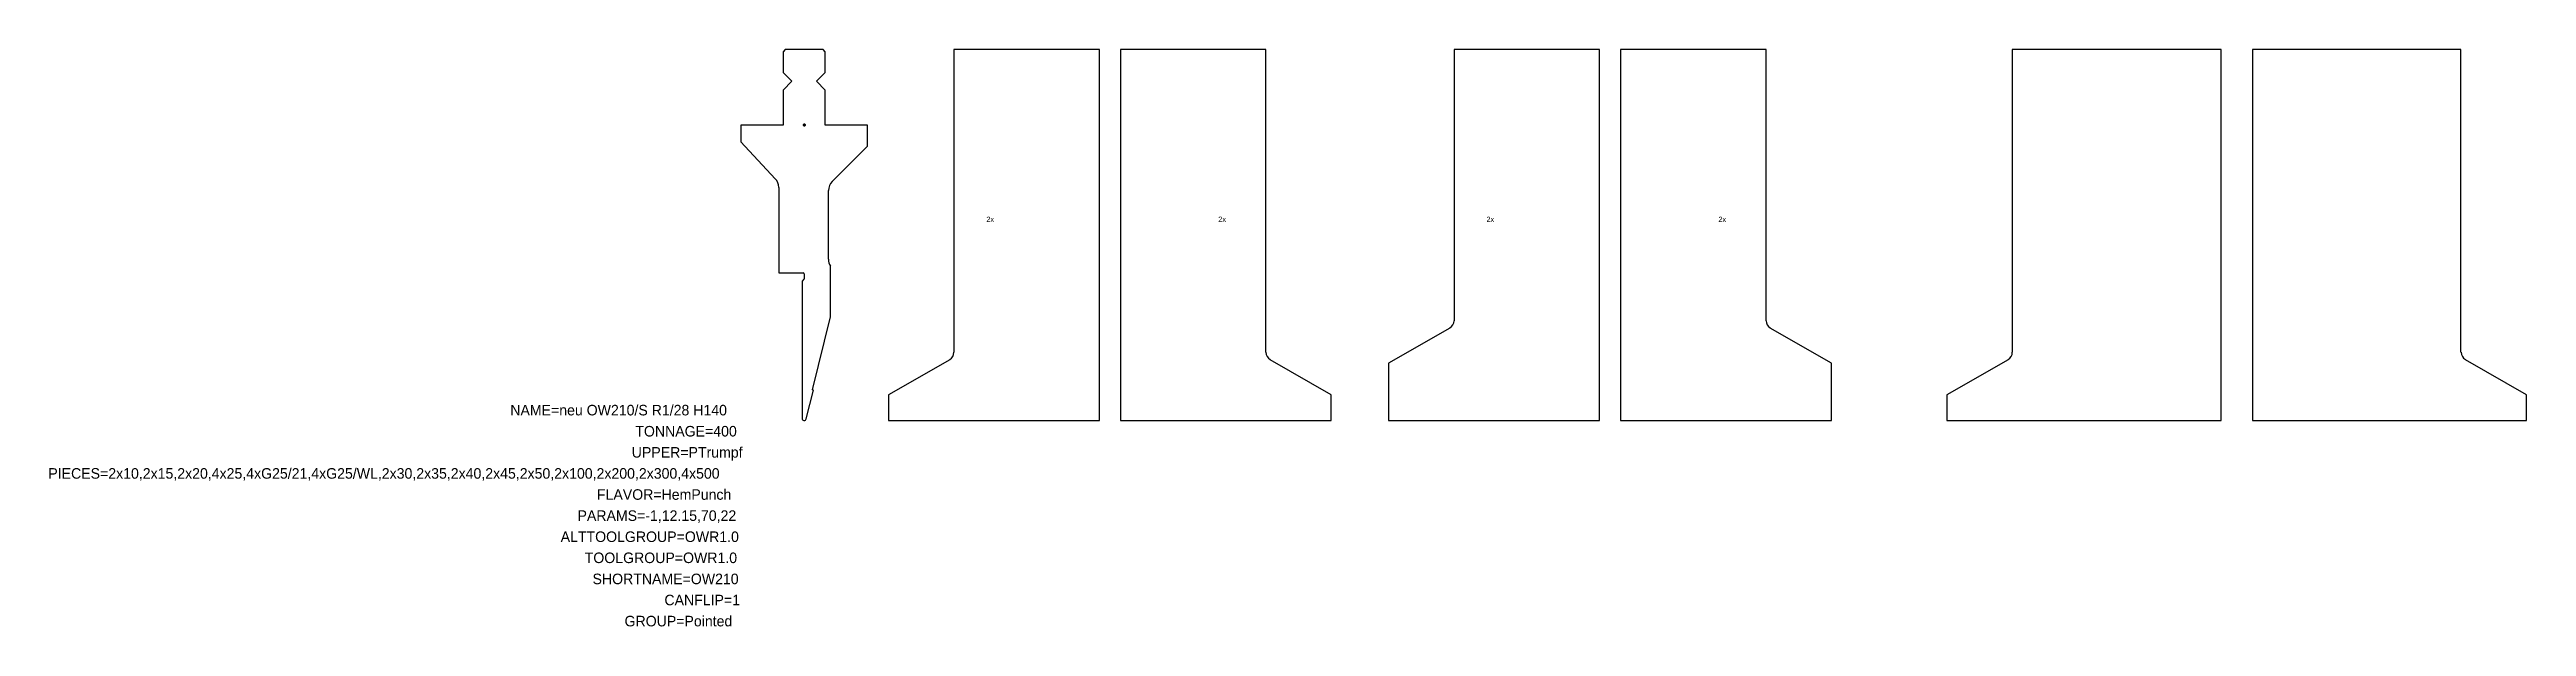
# Model space of a CAD drawing. Header units: millimetres. Extents: x -328 to 847, y -98 to 176.
import ezdxf

# ---------------------------------------------------------------- set-up
doc = ezdxf.new("R2010")
doc.units = ezdxf.units.MM
doc.layers.get('0').update_dxf_attribs({"color": 253, "lineweight": 70, "true_color": 0x8faf8f})
doc.layers.add('Layer01', color=7, linetype='Continuous', lineweight=25)
doc.styles.add('Century Gothic', font='')
doc.styles.get('Century Gothic').set_extended_font_data('Century Gothic')

msp = doc.modelspace()

# ---------------------------------------------------------------- linework, layer by layer
at = {"color": 7, "lineweight": 70}
msp.add_point((30, 140), dxfattribs=at)
at = {"layer": 'Layer01', "lineweight": 25}
for p, q in [((21, 175.8), (20, 174.8)), ((20, 174.8), (20, 165)), ((20, 165), (24.2, 160.8)), ((39, 175.8), (21, 175.8)), ((35.8, 160.8), (40, 165)), ((40, 174.8), (39, 175.8)), ((40, 165), (40, 174.8)), ((101, 175.8), (101, 32.3)), ((170, 175.8), (101, 175.8)), ((170, 0), (170, 175.8)), ((249, 175.8), (180, 175.8)), ((180, 175.8), (180, 0)), ((249, 32.3), (249, 175.8)), ((338.2, 175.8), (338.2, 47.3)), ((407.2, 175.8), (338.2, 175.8)), ((407.2, 0), (407.2, 175.8)), ((486.2, 175.8), (417.2, 175.8)), ((417.2, 175.8), (417.2, 0)), ((486.2, 47.3), (486.2, 175.8)), ((603, 175.8), (603, 32.3)), ((702, 175.8), (603, 175.8)), ((702, 0), (702, 175.8)), ((815.8, 175.8), (716.9, 175.8)), ((716.9, 175.8), (716.9, 0)), ((815.8, 32.3), (815.8, 175.8)), ((24.2, 160.8), (20, 156.5)), ((20, 156.5), (20, 140)), ((40, 156.5), (35.8, 160.8)), ((40, 140), (40, 156.5)), ((20, 140), (0, 140)), ((0, 140), (0, 132)), ((0, 132), (16.2, 114.6)), ((60, 140), (40, 140)), ((43.3, 113.3), (60, 130)), ((60, 130), (60, 140)), ((17.9, 110.5), (17.9, 71.5)), ((41.5, 76.4), (41.5, 109)), ((17.9, 71.5), (18, 71.5)), ((18, 71.5), (18, 70)), ((42.5, 49.1), (42.5, 73.1)), ((18, 70), (29.5, 70)), ((29.9, 66.9), (29, 66)), ((29, 66), (29, 1)), ((30, 69.5), (30, 67.2)), ((33.9, 14.5), (42.5, 49.1)), ((336.2, 43.8), (307.2, 27.1)), ((517.2, 27.1), (488.2, 43.8)), ((99, 28.8), (70, 12.1)), ((280, 12.1), (251, 28.8)), ((307.2, 27.1), (307.2, 0)), ((517.2, 0), (517.2, 27.1)), ((601, 28.8), (572, 12.1)), ((846.9, 12.1), (817.9, 28.8)), ((31, 0.8), (34.4, 14.3)), ((34.4, 14.3), (33.9, 14.5)), ((70, 12.1), (70, 0)), ((280, 0), (280, 12.1)), ((572, 12.1), (572, 0)), ((846.9, 0), (846.9, 12.1)), ((70, 0), (170, 0)), ((180, 0), (280, 0)), ((307.2, 0), (407.2, 0)), ((417.2, 0), (517.2, 0)), ((572, 0), (702, 0)), ((716.9, 0), (846.9, 0))]:
    msp.add_line(p, q, dxfattribs=at)
for centre, radius, start, end in [((11.9, 110.5), 6, 360, 43), ((47.5, 109), 6, 135, 180), ((47.5, 76.4), 6, 180, 213.5573), ((29.5, 69.5), 0.5, 360, 90), ((29.5, 67.2), 0.5, 314.9999, 0.0001), ((334.2, 47.3), 4, 300, 360), ((490.2, 47.3), 4, 180, 240), ((97, 32.3), 4, 300, 360), ((253, 32.3), 4, 180, 240), ((599, 32.3), 4, 300, 360), ((819.9, 32.3), 4, 180, 240), ((30, 1), 1, 180, 346)]:
    msp.add_arc(centre, radius, start, end, dxfattribs=at)

# ---------------------------------------------------------------- texts
at = {"layer": 'Layer01', "attachment_point": 1, "style": 'Century Gothic'}
for s, insert, char_height in [('{\\fCentury Gothic|b0|i0;2x}', (116.4, 96.6), 2.5), ('{\\fCentury Gothic|b0|i0;2x}', (226.4, 96.6), 2.5), ('{\\fCentury Gothic|b0|i0;2x}', (353.6, 96.6), 2.5), ('{\\fCentury Gothic|b0|i0;2x}', (463.6, 96.6), 2.5), ('{\\fCentury Gothic|b0|i0;NAME=neu OW210/S R1/28 H140}', (-109.4, 7.4), 5), ('{\\fCentury Gothic|b0|i0;TONNAGE=400}', (-50.1, -2.6), 5), ('{\\fCentury Gothic|b0|i0;PIECES=2x10,2x15,2x20,4x25,4xG25/21,4xG25/WL,2x30,2x35,2x40,2x45,2x50,2x100,2x200,2x300,4x500}', (-328.5, -22.6), 5), ('{\\fCentury Gothic|b0|i0;UPPER=PTrumpf}', (-51.8, -12.6), 5), ('{\\fCentury Gothic|b0|i0;FLAVOR=HemPunch}', (-68.3, -32.6), 5), ('{\\fCentury Gothic|b0|i0;PARAMS=-1,12.15,70,22}', (-77.5, -42.6), 5), ('{\\fCentury Gothic|b0|i0;ALTTOOLGROUP=OWR1.0}', (-85.5, -52.6), 5), ('{\\fCentury Gothic|b0|i0;TOOLGROUP=OWR1.0}', (-74.1, -62.6), 5), ('{\\fCentury Gothic|b0|i0;SHORTNAME=OW210}', (-70.4, -72.6), 5), ('{\\fCentury Gothic|b0|i0;GROUP=Pointed}', (-55.2, -92.6), 5), ('{\\fCentury Gothic|b0|i0;CANFLIP=1}', (-36.3, -82.6), 5)]:
    msp.add_mtext(s, dxfattribs=dict(at, insert=insert, char_height=char_height))

doc.saveas('drawing.dxf')
